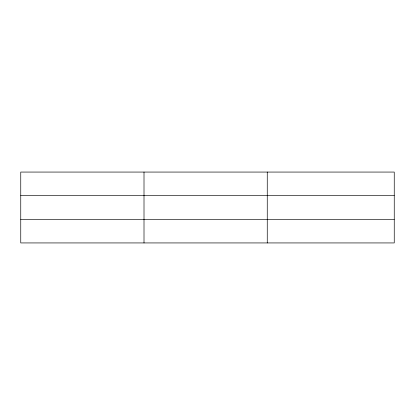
<?xml version="1.0" encoding="UTF-8"?>
<svg xmlns="http://www.w3.org/2000/svg" width="415" height="415" viewBox="0 0 415 415"><rect width="100%" height="100%" fill="white"/><g stroke="black" fill="none" stroke-linecap="round" stroke-linejoin="round"><path stroke-width="0.62" d="M144.005 242.936L144.005 172.064M267.26 242.936L267.26 172.064M394.25 219.551L394.25 242.936L20.75 242.936L20.75 172.064L394.25 172.064L394.25 219.551L20.75 219.551M20.75 195.449L394.25 195.449"/></g></svg>
